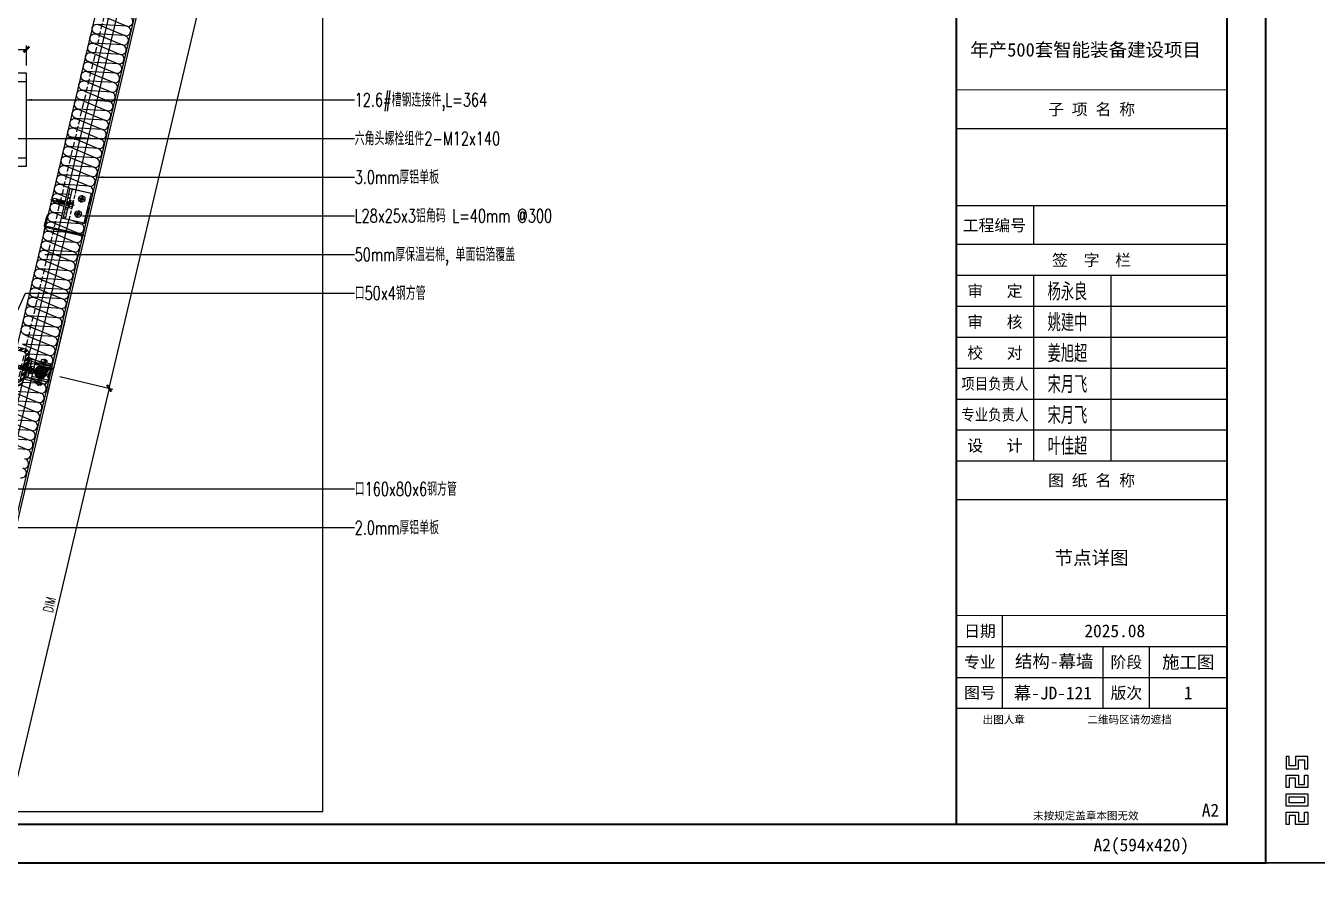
# Model space of a CAD drawing. Extents: x -160106 to 966792, y -663931 to 1550022.
# Drawn here: x -37559 to -35889, y -86862 to -85742 of the extents above; entities that cross this region are included whole.
import ezdxf
from ezdxf.enums import TextEntityAlignment as Align
from ezdxf.xclip import XClip

# ---------------------------------------------------------------- set-up
doc = ezdxf.new("R2010")
doc.units = 0
for name, pattern in [('CENTER', [2, 1.25, -0.25, 0.25, -0.25]), ('ZN-CENTER', [2, 1.25, -0.25, 0.25, -0.25]), ('ZN-DASH', [0.35, 0.25, -0.1])]:
    doc.linetypes.add(name, pattern=pattern)
for name, color, linetype in [('!ZN1-填充-8', 8, 'Continuous'), ('!ZN3-铝板幕墙-3', 3, 'Continuous'), ('!ZN4-焊缝-8', 8, 'Continuous'), ('!ZN4-辅助材料-1', 1, 'Continuous'), ('!ZN4-配件-11', 11, 'Continuous'), ('!ZN5-钢材投影-40', 40, 'Continuous'), ('!ZN5-钢材断面-2', 2, 'Continuous'), ('!ZN5-铝材投影-112', 112, 'Continuous'), ('!ZN6-虚线-8', 8, 'ZN-DASH'), ('!ZN6-轴线-1', 1, 'ZN-CENTER'), ('0-cxFrame', 155, 'Continuous'), ('3符号', 173, 'Continuous'), ('DIM', 173, 'Continuous'), ('Fill', 8, 'Continuous'), ('qianming', 155, 'Continuous'), ('TEXT', 7, 'Continuous')]:
    doc.layers.add(name, color=color, linetype=linetype)
doc.layers.add('0-cxText', color=131, linetype='Continuous', lineweight=25)
doc.layers.add('@ZN-型材编号（非打印层）', color=8, linetype='Continuous', plot=False)
doc.styles.add('BZHZ', font='bzxw', dxfattribs={"width": 0.8, "bigfont": 'bzhz'})
doc.styles.add('cx_biaoti', font='')
doc.styles.add('cx_tuming', font='simhei.ttf')
doc.styles.add('cx_tuqian1', font='')
doc.styles.add('DHTEXT-1', font='ROMANS.shx', dxfattribs={"width": 0.7, "bigfont": 'CHINESE.shx'})
doc.styles.add('黑体', font='simhei.ttf', dxfattribs={"height": 12})
doc.styles.get('cx_biaoti').set_extended_font_data('SimSun')
doc.styles.get('cx_tuqian1').set_extended_font_data('SimSun')
doc.dimstyles.new('ZN5', dxfattribs={"dimscale": 5, "dimtxt": 2.5, "dimasz": 1.5, "dimexe": 1, "dimexo": 2, "dimgap": 0.9, "dimtad": 1, "dimdec": 0, "dimdsep": 46, "dimtxsty": 'DHTEXT-1', "dimblk": 'ARCHTICK', "dimcen": 2.5, "dimclrd": 173, "dimclre": 173, "dimclrt": 7, "dimazin": 2, "dimtfac": 1, "dimtdec": 0, "dimtix": 1, "dimtmove": 2, "dimatfit": 3, "dimfxl": 0, "dimtolj": 1, "dimtzin": 0, "dimarcsym": 0})

# ---------------------------------------------------------------- blocks, each defined once
blk = doc.blocks.new('zjcx_lan_qianzi(Dragon)')
for p, q in [((-7000, 4800), (0, 4800)), ((-5000, 4800), (-5000, 0)), ((-3000, 4800), (-3000, 0)), ((-7000, 4000), (0, 4000)), ((-7000, 3200), (0, 3200)), ((-7000, 2400), (0, 2400)), ((-7000, 1600), (0, 1600)), ((-7000, 800), (0, 800))]:
    blk.add_line(p, q)
at = {"const_width": 30}
blk.add_lwpolyline([(-7000, 5600), (0, 5600)], dxfattribs=at)
blk.add_lwpolyline([(-7000, 5600), (0, 5600), (0, 0), (-7000, 0)], close=True, dxfattribs=at)
at = {"style": 'cx_biaoti'}
for s, p in [('签  字  栏', (-3500, 5200)), ('审   定', (-6000, 4400)), ('审   核', (-6000, 3600)), ('校   对', (-6000, 2800)), ('设   计', (-6000, 400))]:
    blk.add_text(s, height=300, dxfattribs=at).set_placement(p, align=Align.MIDDLE)
at = {"style": 'cx_biaoti', "width": 0.85}
for s, p in [('项目负责人', (-6000, 2000)), ('专业负责人', (-6000, 1200))]:
    blk.add_text(s, height=300, dxfattribs=at).set_placement(p, align=Align.MIDDLE)
blk = doc.blocks.new('T-签字(Dragon)')
at = {"layer": '0-cxFrame'}
blk.add_blockref('zjcx_lan_qianzi(Dragon)', (0, 0), dxfattribs=at)
at = {"layer": 'qianming', "style": 'BZHZ', "width": 0.8}
for s, p in [('杨永良', (-4124, 4400)), ('姚建中', (-4124, 3600)), ('姜旭超', (-4124, 2800)), ('宋月飞', (-4124, 2000)), ('宋月飞', (-4124, 1200)), ('叶佳超', (-4124, 400))]:
    blk.add_text(s, height=450, dxfattribs=at).set_placement(p, align=Align.MIDDLE)
blk = doc.blocks.new('zjcx_lan_tuming(Dragon)')
for p, q in [((-7000, 8400), (0, 8400)), ((-5800, 3000), (-5800, 5400)), ((-7000, 4600), (0, 4600)), ((-3200, 3000), (-3200, 4600)), ((-2000, 3000), (-2000, 4600)), ((-7000, 3800), (0, 3800))]:
    blk.add_line(p, q)
at = {"const_width": 30}
for points in [[(-7000, 9400), (0, 9400)], [(-7000, 5400), (0, 5400)], [(-7000, 3000), (0, 3000)], [(-7000, 0), (0, 0)]]:
    blk.add_lwpolyline(points, dxfattribs=at)
blk.add_lwpolyline([(-7000, 9400), (0, 9400), (0, 0), (-7000, 0)], close=True)
at = {"style": 'cx_biaoti'}
for s, p in [('图 纸 名 称', (-3500, 8900)), ('日期', (-6388, 5000)), ('专业', (-6388, 4200)), ('阶段', (-2600, 4200)), ('图号', (-6388, 3400)), ('版次', (-2600, 3400))]:
    blk.add_text(s, height=300, dxfattribs=at).set_placement(p, align=Align.MIDDLE)
for s, p in [('出图人章', (-6316, 2607)), ('二维码区请勿遮挡', (-3609, 2607)), ('未按规定盖章本图无效', (-5013, 120))]:
    blk.add_text(s, height=200, dxfattribs=at).set_placement(p)
blk = doc.blocks.new('T-图签(Dragon)')
blk.add_blockref('zjcx_lan_tuming(Dragon)', (0, 0))
at = {"color": 3, "style": 'cx_biaoti'}
for s, p in [('2025.08', (-2900, 5000)), ('结构-幕墙 ', (-4356, 4219)), ('施工图', (-1000, 4200))]:
    blk.add_text(s, height=330, dxfattribs=at).set_placement(p, align=Align.MIDDLE)
blk = doc.blocks.new('zjcx_lan_xiangmu(Dragon)')
for p, q in [((-7000, 9000), (0, 9000)), ((-7000, 6000), (0, 6000)), ((-7000, 3000), (0, 3000)), ((-5000, 1000), (-5000, 0))]:
    blk.add_line(p, q)
at = {"const_width": 30}
for points in [[(-7000, 10000), (0, 10000)], [(-7000, 7000), (0, 7000)], [(-7000, 7000), (0, 7000)], [(-7000, 4000), (0, 4000)], [(-7000, 4000), (0, 4000)], [(-7000, 1000), (0, 1000)], [(-7000, 0), (0, 0)]]:
    blk.add_lwpolyline(points, dxfattribs=at)
blk.add_lwpolyline([(-7000, 10000), (0, 10000), (0, 0), (-7000, 0)], close=True)
at = {"style": 'cx_biaoti'}
for s, p in [('建 设 单 位', (-3500, 9500)), ('项 目 名 称', (-3500, 6500)), ('子 项 名 称', (-3500, 3500)), ('工程编号', (-6013, 500))]:
    blk.add_text(s, height=300, dxfattribs=at).set_placement(p, align=Align.MIDDLE)
blk = doc.blocks.new('T-项目(Dragon)')
blk.add_blockref('zjcx_lan_xiangmu(Dragon)', (0, 0))
at = {"color": 3, "style": 'cx_tuming'}
for s, height, p in [('嘉兴世赫建达智能装备有限公司', 330, (-6816, 7901)), ('年产500套智能装备建设项目 ', 350, (-6638, 4859))]:
    blk.add_text(s, height=height, dxfattribs=at).set_placement(p)
blk = doc.blocks.new('zjcx_T2(Dragon)')
at = {"layer": '0-cxFrame', "const_width": 50}
blk.add_lwpolyline([(-7000, 40000), (0, 40000), (0, 0), (-7000, 0)], close=True, dxfattribs=at)
at = {"layer": '0-cxFrame'}
for name, p in [('T-项目(Dragon)', (0, 15000)), ('T-签字(Dragon)', (0, 9400)), ('T-图签(Dragon)', (0, 0))]:
    blk.add_blockref(name, p, dxfattribs=at)
blk = doc.blocks.new('TK22.A2 L(Dragon)')
at = {"layer": '0-cxFrame', "color": 7, "const_width": 0.5}
blk.add_lwpolyline([(0, 0), (-594, 0), (-594, 420), (0, 420)], close=True, dxfattribs=at)
at = {"layer": '0-cxFrame', "const_width": 0.5}
for points in [[(-80, 10), (-574, 10), (-574, 410), (-80, 410)], [(-10, 10), (-80, 10), (-80, 410), (-10, 410)]]:
    blk.add_lwpolyline(points, close=True, dxfattribs=at)
at = {"layer": 'Defpoints', "color": 2}
for points in [[(-586.37, 34.37), (-587.37, 34.37), (-587.37, 30.37), (-583.37, 30.37), (-583.37, 33.37), (-581.37, 33.37), (-581.37, 30.37), (-580.37, 30.37), (-580.37, 34.37), (-584.37, 34.37), (-584.37, 31.37), (-586.37, 31.37), (-586.37, 34.37)], [(-586.37, 24.37), (-587.37, 24.37), (-587.37, 28.37), (-583.37, 28.37), (-583.37, 25.37), (-581.37, 25.37), (-581.37, 28.37), (-580.37, 28.37), (-580.37, 24.37), (-584.37, 24.37), (-584.37, 27.37), (-586.37, 27.37), (-586.37, 24.37)], [(-586.37, 12.37), (-587.37, 12.37), (-587.37, 16.37), (-583.37, 16.37), (-583.37, 13.37), (-581.37, 13.37), (-581.37, 16.37), (-580.37, 16.37), (-580.37, 12.37), (-584.37, 12.37), (-584.37, 15.37), (-586.37, 15.37), (-586.37, 12.37)]]:
    blk.add_lwpolyline(points, dxfattribs=at)
for points in [[(-587.37, 18.37), (-587.37, 22.37), (-580.37, 22.37), (-580.37, 18.37)], [(-586.37, 19.37), (-586.37, 21.37), (-581.37, 21.37), (-581.37, 19.37)]]:
    blk.add_lwpolyline(points, close=True, dxfattribs=at)
at = {"layer": '0-cxFrame', "xscale": 0.01, "yscale": 0.01, "zscale": 0.01}
blk.add_blockref('zjcx_T2(Dragon)', (-10, 10), dxfattribs=at)
at = {"style": '黑体', "flags": 4}
blk.add_attdef('图幅', text='', height=3.3, dxfattribs=at).set_placement((-40, 3), align=Align.RIGHT)
at = {"layer": '0-cxFrame', "style": '黑体'}
blk.add_text('(594x420)', height=3.3, dxfattribs=at).set_placement((-40, 3))
at = {"layer": '0-cxText', "flags": 4}
for tag, height, style, p in [('建设单位', 3.5, 'cx_tuming', (-45, 240)), ('项目名称', 3.5, 'cx_tuming', (-45, 210)), ('子项名称', 3.5, 'cx_tuming', (-45, 180)), ('工程编号', 3.3, 'cx_tuqian1', (-35, 165)), ('图名1', 3.5, 'cx_tuming', (-45, 87)), ('图名2', 3.5, 'cx_tuming', (-45, 79)), ('图名3', 3.5, 'cx_tuming', (-45, 71)), ('出图日期', 3.3, 'cx_tuqian1', (-39, 60)), ('专业', 3.3, 'cx_tuqian1', (-55, 52)), ('图号', 3.3, 'cx_tuqian1', (-55, 44)), ('版次', 3.3, 'cx_tuqian1', (-20, 44))]:
    blk.add_attdef(tag, text='', height=height, dxfattribs=dict(at, style=style)).set_placement(p, align=Align.MIDDLE)
at = {"layer": 'Defpoints', "color": 6, "flags": 4}
for tag, height, style, p in [('tufu', 3.3, '黑体', (-12, 12)), ('dwfname', 4, 'cx_tuqian1', (-80, 3))]:
    blk.add_attdef(tag, text='', height=height, dxfattribs=dict(at, style=style)).set_placement(p, align=Align.RIGHT)
blk = doc.blocks.new('铝板16mm胶缝')
at = {"layer": '!ZN1-填充-8'}
h = blk.add_hatch(dxfattribs=at)
h.set_pattern_fill('HONEY', color=256, scale=0.7, angle=-270, style=0)
h.set_pattern_definition([(90, (10097.3199, 185.0233), (-0.9623705, 1.666875), [1.11125, -2.2225]), (210, (10097.3199, 185.0233), (-0.962370845, -1.6668748), [1.11125, -2.2225]), (150, (10097.3199, 185.0233), (-1.924741345, 2e-07), [-2.2225, 1.11125])])
edge = h.paths.add_edge_path()
edge.add_ellipse((-8.5, 14.6), major_axis=(-8, 0), ratio=0.974793, start_angle=0, end_angle=360)
h = blk.add_hatch(dxfattribs=at)
h.set_pattern_fill('ANSI35', color=256, scale=0.5, angle=-270, style=0)
h.set_pattern_definition([(135, (0, 0), (-1.12253, -1.12253), []), (135, (0, 1.1225), (-1.12253, -1.12253), [1.984375, -0.396875, 0, -0.396875])])
edge = h.paths.add_edge_path()
edge.add_line((-0.5, 1.4), (-0.5, 14.6))
edge.add_line((-16.5, 1.4), (-16.5, 14.6))
edge.add_ellipse((-8.5, 14.6), major_axis=(-8, 0), ratio=0.974793, start_angle=0, end_angle=180)
edge.add_arc((-8.5, -14.4), 17.7, 63.1657, 116.8343)
at = {"layer": '!ZN4-辅助材料-1', "ltscale": 0.5}
blk.add_arc((-8.5, -14.4), 17.7, 63.1657, 116.8343, dxfattribs=at)
blk.add_ellipse((-8.5, 14.6), major_axis=(-8, 0), ratio=0.974793, dxfattribs=at)
at = {"layer": 'Defpoints', "ltscale": 0.5}
for p in [(-16.5, -0.6), (-8.5, -0.6), (-0.5, -0.6)]:
    blk.add_point(p, dxfattribs=at)
blk = doc.blocks.new('*U3378')
at = {"color": 0, "linetype": 'ZN-CENTER', "ltscale": 3}
blk.add_line((24, 0), (-7.3, 0), dxfattribs=at)
at = {"ltscale": 10}
for p, q in [((-5.4, -3.5), (-5.4, 3.5)), ((-1, 4.6), (-4.9, 4.6)), ((-1, 2.3), (-4.9, 2.3)), ((-0.6, -5.1), (-0.6, 5.1)), ((-0.2, 5.5), (0, 4.8)), ((0, -4.8), (0, 4.8)), ((0, 2.1), (14.3, 2.1)), ((1.4, 2.7), (2.2, -2.7)), ((3.2, 2.7), (4, -2.7)), ((5, 2.7), (5.8, -2.7)), ((6.8, 2.7), (7.6, -2.7)), ((8.6, 2.7), (9.4, -2.7)), ((10.4, 2.7), (11.2, -2.7)), ((12.2, 2.7), (13, -2.7)), ((-1, -2.3), (-4.9, -2.3)), ((-1, -4.6), (-4.9, -4.6)), ((-0.2, -5.5), (0, -4.8)), ((14.3, -2.1), (0, -2.1))]:
    blk.add_line(p, q, dxfattribs=at)
for points in [[(1.8, -2.1), (1, 2.1), (1.4, 2.7), (1.8, 2.1), (2.6, -2.1), (2.2, -2.7)], [(3.6, -2.1), (2.8, 2.1), (3.2, 2.7), (3.6, 2.1), (4.4, -2.1), (4, -2.7)], [(5.4, -2.1), (4.6, 2.1), (5, 2.7), (5.4, 2.1), (6.2, -2.1), (5.8, -2.7)], [(7.2, -2.1), (6.4, 2.1), (6.8, 2.7), (7.2, 2.1), (8, -2.1), (7.6, -2.7)], [(9, -2.1), (8.2, 2.1), (8.6, 2.7), (9, 2.1), (9.8, -2.1), (9.4, -2.7)], [(10.8, -2.1), (10, 2.1), (10.4, 2.7), (10.8, 2.1), (11.6, -2.1), (11.2, -2.7)], [(12.6, -2.1), (11.8, 2.1), (12.2, 2.7), (12.6, 2.1), (13.4, -2.1), (13, -2.7)]]:
    blk.add_lwpolyline(points, close=True, dxfattribs=at)
for points in [[(14.3, -2.1, -0.414214), (14.4, -2.2), (14.4, -2.3), (20.2, -2.3), (22, -0.3), (22, 0.3), (20.2, 2.3), (14.4, 2.3), (14.4, 2.2, -0.414214), (14.3, 2.1)], [(16.5, -2.3), (16.4, -1.2), (15.8, -1.5, -0.530462), (15, -1.2), (14.8, 0.1, -0.651316), (15.5, 0.5), (16, 0.2), (16.8, 0.7), (22, -0.3, -0.201226), (20.2, 2.3)]]:
    blk.add_lwpolyline(points, format="xyb", dxfattribs=at)
for centre, radius, start, end in [((-3.9, 3.5), 1.58, 133.1736, 226.8264), ((0.1, 0), 5.58, 155.5673, 204.4327), ((0.1, 3.5), 1.58, 133.1736, 226.8264), ((4.1, 0), 5.58, 155.5673, 204.4327), ((7.5, -2.9), 11.3, 132.4922, 138.6064), ((-3.9, -3.5), 1.58, 133.1736, 226.8264), ((0.1, -3.5), 1.58, 133.1736, 226.8264), ((7.5, 2.9), 11.3, 221.3936, 227.5078)]:
    blk.add_arc(centre, radius, start, end, dxfattribs=at)
at = {"layer": 'Defpoints', "color": 0, "ltscale": 10, "style": 'DHTEXT-1', "width": 0.7}
blk.add_text('5.5', height=1, rotation=90, dxfattribs=at).set_placement((-2.5, -0.9), align=Align.CENTER)
blk = doc.blocks.new('铝板连接件1(新规)')
at = {"layer": '!ZN1-填充-8'}
h = blk.add_hatch(dxfattribs=at)
h.set_pattern_fill('NET3', color=256, scale=0.4, angle=180, style=0)
h.set_pattern_definition([(180, (18968.597, 39999.0891), (-1e-15, -1.27), []), (240, (18968.597, 39999.0891), (1.099852263, -0.635), []), (300, (18968.597, 39999.0891), (1.099852263, 0.635), [])])
h.paths.add_polyline_path([(-13.5, 2), (-13.5, 0), (13.5, 0), (13.5, 2)])
at = {"layer": '!ZN4-辅助材料-1', "ltscale": 5}
blk.add_lwpolyline([(-13.5, 2), (-13.5, 0), (13.5, 0), (13.5, 2)], close=True, dxfattribs=at)
at = {"layer": '!ZN5-铝材投影-112'}
for points in [[(11.5, 2), (-13.5, 2), (-13.5, 30), (-10.5, 30), (-10.5, 5), (11.5, 5)], [(-11.5, 2), (13.5, 2), (13.5, 30), (10.5, 30), (10.5, 5), (-11.5, 5)]]:
    blk.add_lwpolyline(points, close=True, dxfattribs=at)
at = {"layer": '!ZN4-配件-11', "color": 1, "rotation": 270}
blk.add_blockref('*U3378', (0, 5), dxfattribs=at)
blk = doc.blocks.new('*U3563')
at = {"color": 0, "linetype": 'CENTER', "ltscale": 3}
blk.add_line((10, 0), (-2.5, 0), dxfattribs=at)
at = {"linetype": 'ByBlock', "lineweight": -2, "ltscale": 10}
for p, q in [((-1.2, -3), (-1.2, 3)), ((0, 4.2), (0, -4.2)), ((5.5, 2), (0, 2)), ((5.5, 2.5), (5.5, -2.5)), ((5.5, -2), (0, -2))]:
    blk.add_line(p, q, dxfattribs=at)
for centre, radius, start, end in [((4.4, 0), 5.96, 160.395, 199.605), ((0, 3), 1.2, 90, 180), ((7, 2.5), 1.5, 348.448, 180), ((16.2, 0), 8, 164.3308, 195.6692), ((6.2, 0), 2.67, 323.2266, 36.7843), ((0, -3), 1.2, 180, 270), ((7, -2.5), 1.5, 180, 11.552)]:
    blk.add_arc(centre, radius, start, end, dxfattribs=at)
at = {"layer": 'Defpoints', "color": 0, "ltscale": 10, "style": 'DHTEXT-1', "width": 0.7}
blk.add_text('D4', height=1, rotation=90, dxfattribs=at).set_placement((7.4, -1.8), align=Align.CENTER)
blk = doc.blocks.new('*U2369')
at = {"layer": '!ZN3-铝板幕墙-3'}
for p, q in [((-13.5, -5), (-71.4, -5)), ((13.5, -5), (23.6, -5))]:
    blk.add_line(p, q, dxfattribs=at)
for points in [[(-71.4, -30), (-10, -30, 0.414214), (-8, -28), (-8, -5), (-10.5, -5), (-10.5, -27, -0.414214), (-11, -27.5), (-71.4, -27.5)], [(23.6, -30), (10, -30, -0.414214), (8, -28), (8, -5), (10.5, -5), (10.5, -27, 0.414214), (11, -27.5), (23.6, -27.5)]]:
    blk.add_lwpolyline(points, format="xyb", dxfattribs=at)
at = {"layer": '!ZN4-辅助材料-1'}
blk.add_blockref('铝板16mm胶缝', (8.5, -29.4), dxfattribs=at)
at = {"layer": '!ZN4-配件-11', "rotation": 180}
blk.add_blockref('铝板连接件1(新规)', (0, 5), dxfattribs=at)
at = {"layer": '!ZN4-配件-11', "color": 1, "xscale": -1}
blk.add_blockref('*U3563', (-8, -16), dxfattribs=at)
at = {"layer": '!ZN4-配件-11', "color": 1}
blk.add_blockref('*U3563', (8, -16), dxfattribs=at)
blk = doc.blocks.new('方管钢50x4')
at = {"layer": 'Fill'}
h = blk.add_hatch(dxfattribs=at)
h.set_pattern_fill('ANSI32', color=8, scale=0.5, style=0)
h.set_pattern_definition([(45, (-2819.7443, -883.732), (-3.367596, 3.367596), []), (45, (-2817.499, -883.732), (-3.367596, 3.367596), [])])
edge = h.paths.add_edge_path(flags=16)
edge.add_line((-17, 21), (17, 21))
edge.add_arc((17, 17), 4, 0, 90, ccw=False)
edge.add_line((21, 17), (21, -17))
edge.add_arc((17, -17), 4, 270, 360, ccw=False)
edge.add_line((17, -21), (-17, -21))
edge.add_arc((-17, -17), 4, 180, 270, ccw=False)
edge.add_line((-21, -17), (-21, 17))
edge.add_arc((-17, 17), 4, 90, 180, ccw=False)
edge = h.paths.add_edge_path()
edge.add_line((-17, 25), (17, 25))
edge.add_arc((17, 17), 8, 0, 90, ccw=False)
edge.add_line((25, 17), (25, -17))
edge.add_arc((17, -17), 8, 270, 360, ccw=False)
edge.add_line((17, -25), (-17, -25))
edge.add_arc((-17, -17), 8, 180, 270, ccw=False)
edge.add_line((-25, -17), (-25, 17))
edge.add_arc((-17, 17), 8, 90, 180, ccw=False)
for points in [[(-17, 25), (17, 25, -0.414214), (25, 17), (25, -17, -0.414214), (17, -25), (-17, -25, -0.414214), (-25, -17), (-25, 17, -0.414214)], [(-17, 21), (17, 21, -0.414214), (21, 17), (21, -17, -0.414214), (17, -21), (-17, -21, -0.414214), (-21, -17), (-21, 17, -0.414214)]]:
    blk.add_lwpolyline(points, format="xyb", close=True)
at = {"layer": '@ZN-型材编号（非打印层）', "style": 'DHTEXT-1', "width": 0.7}
blk.add_text('50x4', height=2, dxfattribs=at).set_placement((-0.5, -23), align=Align.MIDDLE_CENTER)
blk = doc.blocks.new('*U2371')
at = {"layer": '!ZN5-钢材断面-2'}
blk.add_blockref('方管钢50x4', (0, 0), dxfattribs=at)
blk = doc.blocks.new('*U2279')
at = {"linetype": 'ByBlock', "ltscale": 15}
for points in [[(-0.5, 50.6), (-9, 50.6), (-9, 50), (-0.6, 50)], [(0.6, 50), (9, 50), (9, 50.6), (1.2, 50.6)]]:
    blk.add_lwpolyline(points, dxfattribs=at)
blk.add_lwpolyline([(0.6, 0.6), (0.6, 50, -0.414214), (1.2, 50.6), (10.9, 50.6), (14.3, 51.2), (10.9, 51.8), (1.2, 51.8, 0.414214), (-0.6, 50), (-0.6, 0.6)], format="xyb", dxfattribs=at)
at = {"color": 0, "linetype": 'ZN-CENTER', "ltscale": 6}
blk.add_lwpolyline([(16.1, 51.2), (1.2, 51.2, 0.414214), (0, 50), (0, -1.8)], format="xyb", dxfattribs=at)
at = {"linetype": 'ByBlock', "ltscale": 15}
blk.add_lwpolyline([(-9, 0.6), (-9, 0), (9, 0), (9, 0.6)], close=True, dxfattribs=at)
blk = doc.blocks.new('*U1991')
at = {"color": 0, "linetype": 'ZN-CENTER', "ltscale": 3}
blk.add_line((24, 0), (-7.3, 0), dxfattribs=at)
at = {"ltscale": 10}
for p, q in [((-5.4, -3.5), (-5.4, 3.5)), ((-1, 4.6), (-4.9, 4.6)), ((-1, 2.3), (-4.9, 2.3)), ((-0.6, -5.1), (-0.6, 5.1)), ((-0.2, 5.5), (0, 4.8)), ((0, -4.8), (0, 4.8)), ((0, 2.1), (14.3, 2.1)), ((1.4, 2.7), (2.2, -2.7)), ((3.2, 2.7), (4, -2.7)), ((5, 2.7), (5.8, -2.7)), ((6.8, 2.7), (7.6, -2.7)), ((8.6, 2.7), (9.4, -2.7)), ((10.4, 2.7), (11.2, -2.7)), ((12.2, 2.7), (13, -2.7)), ((-1, -2.3), (-4.9, -2.3)), ((-1, -4.6), (-4.9, -4.6)), ((-0.2, -5.5), (0, -4.8)), ((14.3, -2.1), (0, -2.1))]:
    blk.add_line(p, q, dxfattribs=at)
for points in [[(1.8, -2.1), (1, 2.1), (1.4, 2.7), (1.8, 2.1), (2.6, -2.1), (2.2, -2.7)], [(3.6, -2.1), (2.8, 2.1), (3.2, 2.7), (3.6, 2.1), (4.4, -2.1), (4, -2.7)], [(5.4, -2.1), (4.6, 2.1), (5, 2.7), (5.4, 2.1), (6.2, -2.1), (5.8, -2.7)], [(7.2, -2.1), (6.4, 2.1), (6.8, 2.7), (7.2, 2.1), (8, -2.1), (7.6, -2.7)], [(9, -2.1), (8.2, 2.1), (8.6, 2.7), (9, 2.1), (9.8, -2.1), (9.4, -2.7)], [(10.8, -2.1), (10, 2.1), (10.4, 2.7), (10.8, 2.1), (11.6, -2.1), (11.2, -2.7)], [(12.6, -2.1), (11.8, 2.1), (12.2, 2.7), (12.6, 2.1), (13.4, -2.1), (13, -2.7)]]:
    blk.add_lwpolyline(points, close=True, dxfattribs=at)
for points in [[(14.3, -2.1, -0.414214), (14.4, -2.2), (14.4, -2.3), (20.2, -2.3), (22, -0.3), (22, 0.3), (20.2, 2.3), (14.4, 2.3), (14.4, 2.2, -0.414214), (14.3, 2.1)], [(16.5, -2.3), (16.4, -1.2), (15.8, -1.5, -0.530462), (15, -1.2), (14.8, 0.1, -0.651316), (15.5, 0.5), (16, 0.2), (16.8, 0.7), (22, -0.3, -0.201226), (20.2, 2.3)]]:
    blk.add_lwpolyline(points, format="xyb", dxfattribs=at)
for centre, radius, start, end in [((-3.9, 3.5), 1.58, 133.1736, 226.8264), ((0.1, 0), 5.58, 155.5673, 204.4327), ((0.1, 3.5), 1.58, 133.1736, 226.8264), ((4.1, 0), 5.58, 155.5673, 204.4327), ((7.5, -2.9), 11.3, 132.4922, 138.6064), ((-3.9, -3.5), 1.58, 133.1736, 226.8264), ((0.1, -3.5), 1.58, 133.1736, 226.8264), ((7.5, 2.9), 11.3, 221.3936, 227.5078)]:
    blk.add_arc(centre, radius, start, end, dxfattribs=at)
at = {"layer": 'Defpoints', "color": 0, "ltscale": 10, "style": 'DHTEXT-1', "width": 0.7}
blk.add_text('5.5', height=1, rotation=90, dxfattribs=at).set_placement((-2.5, -0.9), align=Align.CENTER)
blk = doc.blocks.new('*U2070')
at = {"color": 0, "linetype": 'CENTER', "ltscale": 3}
for p, q in [((4.9, 0), (-4.9, 0)), ((0, 4.9), (0, -4.9))]:
    blk.add_line(p, q, dxfattribs=at)
at = {"linetype": 'ByBlock', "ltscale": 10}
for radius in [4.2, 2, 1.23]:
    blk.add_circle((0, 0), radius, dxfattribs=at)
blk = doc.blocks.new('*U2372')
at = {"ltscale": 0.125}
blk.add_wipeout([(-20, -30), (20, -30), (20, -5), (-20, -5)], dxfattribs=at).dxf.layer = '!ZN6-虚线-8'
at = {"layer": '!ZN1-填充-8'}
h = blk.add_hatch(dxfattribs=at)
h.set_pattern_fill('NET3', color=256, scale=0.75, angle=180, style=0)
h.set_pattern_definition([(180, (-1731.706, 294.7402), (-3e-16, -2.38125), []), (240, (-1731.706, 294.7402), (2.062223, -1.190625), []), (300, (-1731.706, 294.7402), (2.062223, 1.190625), [])])
h.paths.add_polyline_path([(20, 0), (-20, 0), (-20, -2), (20, -2)])
at = {"layer": '!ZN5-铝材投影-112'}
blk.add_lwpolyline([(20, -2), (-20, -2), (-20, -30), (20, -30)], close=True, dxfattribs=at)
at = {"layer": '!ZN6-虚线-8', "color": 8, "linetype": 'ZN-DASH', "ltscale": 20}
blk.add_line((-20, -10), (20, -10), dxfattribs=at)
at = {"layer": '!ZN6-虚线-8', "linetype": 'ZN-DASH', "ltscale": 10}
for p, q in [((-7.5, -5), (-7.5, -2)), ((7.5, -5), (7.5, -2))]:
    blk.add_line(p, q, dxfattribs=at)
at = {"layer": '!ZN4-配件-11', "color": 1, "xscale": -1, "rotation": 270}
for name, p in [('*U1991', (0, -5)), ('*U2070', (-10, -20)), ('*U2070', (10, -20))]:
    blk.add_blockref(name, p, dxfattribs=at)
at = {"ltscale": 0.25}
blk.add_wipeout([(20, 0), (20, -2), (-20, -2), (-20, 0)], dxfattribs=at).dxf.layer = '!ZN4-辅助材料-1'
at = {"layer": '!ZN4-辅助材料-1'}
blk.add_lwpolyline([(20, 0), (-20, 0), (-20, -2), (20, -2)], close=True, dxfattribs=at)
at = {"layer": '!ZN5-铝材投影-112', "ltscale": 0.25}
blk.add_line((-20, -5), (20, -5), dxfattribs=at)
blk = doc.blocks.new('20250917095455', base_point=(57190.2, -100003.2))
at = {"linetype": 'ZN-DASH', "ltscale": 20}
blk.add_wipeout([(56900.8, -100123.2), (57265.2, -100123.2), (57265.2, -100003.2), (56900.8, -100003.2)], dxfattribs=at).dxf.layer = '!ZN6-虚线-8'
at = {"layer": '!ZN4-焊缝-8', "ltscale": 0.1}
h = blk.add_hatch(color=256, dxfattribs=at)
edge = h.paths.add_edge_path()
edge.add_line((56906.8, -100003.2), (56900.8, -100003.2))
edge.add_line((56900.8, -100003.2), (56900.8, -99997.2))
edge.add_arc((56900.8, -100003.2), 6, 0, 90, ccw=False)
h = blk.add_hatch(color=256, dxfattribs=at)
edge = h.paths.add_edge_path()
edge.add_line((56906.8, -100123.2), (56900.8, -100123.2))
edge.add_line((56900.8, -100123.2), (56900.8, -100129.2))
edge.add_arc((56900.8, -100123.2), 6, 270, 360)
for points in [[(56906.8, -100003.2), (56900.8, -100003.2), (56900.8, -99997.2, -0.414214)], [(56906.8, -100123.2), (56900.8, -100123.2), (56900.8, -100129.2, 0.414214)]]:
    blk.add_lwpolyline(points, format="xyb", close=True, dxfattribs=at)
at = {"layer": '!ZN4-焊缝-8', "color": 8, "ltscale": 20}
blk.add_lwpolyline([(56900.8, -100120.2, 1), (56900.8, -100108.2, -0.267949), (56906, -100111.2, 0.57735), (56900.8, -100102.2, -0.267949), (56906, -100105.2, 0.57735), (56900.8, -100096.2, -0.267949), (56906, -100099.2, 0.57735), (56900.8, -100090.2, -0.267949), (56906, -100093.2, 0.57735), (56900.8, -100084.2, -0.267949), (56906, -100087.2, 0.57735), (56900.8, -100078.2, -0.267949), (56906, -100081.2, 0.57735), (56900.8, -100072.2, -0.267949), (56906, -100075.2, 0.57735), (56900.8, -100066.2, -0.267949), (56906, -100069.2, 0.57735), (56900.8, -100060.2, -0.267949), (56906, -100063.2, 0.57735), (56900.8, -100054.2, -0.267949), (56906, -100057.2, 0.57735), (56900.8, -100048.2, -0.267949), (56906, -100051.2, 0.57735), (56900.8, -100042.2, -0.267949), (56906, -100045.2, 0.57735), (56900.8, -100036.2, -0.267949), (56906, -100039.2, 0.57735), (56900.8, -100030.2, -0.267949), (56906, -100033.2, 0.57735), (56900.8, -100024.2, -0.267949), (56906, -100027.2, 0.57735), (56900.8, -100018.2, -0.267949), (56906, -100021.2, 0.57735), (56900.8, -100012.2, -0.267949), (56906, -100015.2, 0.57735), (56900.8, -100006.2)], format="xyb", dxfattribs=at)
at = {"layer": '!ZN4-焊缝-8', "ltscale": 0.1}
for points in [[(57207.7, -100020.7, -0.57735), (57213.7, -100017.2, 0.267949), (57211.7, -100020.7, -0.57735), (57217.7, -100017.2, 0.267949), (57215.7, -100020.7, -0.57735), (57221.7, -100017.2, 0.267949), (57219.7, -100020.7, -0.57735), (57225.7, -100017.2, 0.267949), (57223.7, -100020.7, -0.57735), (57229.7, -100017.2, 0.267949), (57227.7, -100020.7, -0.57735), (57233.7, -100017.2, 0.267949), (57231.7, -100020.7, -1), (57239.7, -100020.7, -1)], [(57207.7, -100105.7, 0.57735), (57213.7, -100109.1, -0.267949), (57211.7, -100105.7, 0.57735), (57217.7, -100109.1, -0.267949), (57215.7, -100105.7, 0.57735), (57221.7, -100109.1, -0.267949), (57219.7, -100105.7, 0.57735), (57225.7, -100109.1, -0.267949), (57223.7, -100105.7, 0.57735), (57229.7, -100109.1, -0.267949), (57227.7, -100105.7, 0.57735), (57233.7, -100109.1, -0.267949), (57231.7, -100105.7, 1), (57239.7, -100105.7, 1)]]:
    blk.add_lwpolyline(points, format="xyb", dxfattribs=at)
at = {"layer": '!ZN4-配件-11', "linetype": 'ByBlock', "ltscale": 10}
for points in [[(57234.2, -100033), (57225.2, -100027.8), (57216.2, -100033), (57216.2, -100043.4), (57225.2, -100048.5), (57234.2, -100043.4)], [(57234.2, -100083), (57225.2, -100077.8), (57216.2, -100083), (57216.2, -100093.4), (57225.2, -100098.5), (57234.2, -100093.4)]]:
    blk.add_lwpolyline(points, close=True, dxfattribs=at)
for centre, radius in [((57225.2, -100038.2), 12), ((57225.2, -100038.2), 9), ((57225.2, -100038.2), 6), ((57225.2, -100088.2), 12), ((57225.2, -100088.2), 9), ((57225.2, -100088.2), 6)]:
    blk.add_circle(centre, radius, dxfattribs=at)
for centre in [(57225.2, -100038.2), (57225.2, -100088.2)]:
    blk.add_arc(centre, 5.19, 180, 90, dxfattribs=at)
at = {"layer": '!ZN5-钢材投影-40', "ltscale": 800}
for p, q in [((56900.8, -100013.7), (57265.2, -100013.7)), ((56900.8, -100112.6), (57265.2, -100112.6))]:
    blk.add_line(p, q, dxfattribs=at)
at = {"layer": '!ZN5-钢材投影-40'}
for points in [[(56900.8, -100123.2), (57265.2, -100123.2), (57265.2, -100003.2), (56900.8, -100003.2)], [(57207.7, -100105.7), (57245.2, -100105.7), (57245.2, -100020.7), (57205.2, -100020.7), (57205.2, -100105.7)]]:
    blk.add_lwpolyline(points, close=True, dxfattribs=at)
for points in [[(57205.2, -100044.7), (57205.2, -100044.7, -1), (57205.2, -100031.7), (57205.2, -100031.7)], [(57245.2, -100031.7), (57245.2, -100031.7, -1), (57245.2, -100044.7), (57245.2, -100044.7)], [(57205.2, -100081.7), (57205.2, -100081.7, 1), (57205.2, -100094.7), (57205.2, -100094.7)], [(57245.2, -100094.7), (57245.2, -100094.7, 1), (57245.2, -100081.7), (57245.2, -100081.7)]]:
    blk.add_lwpolyline(points, format="xyb", dxfattribs=at)
at = {"layer": '!ZN6-虚线-8', "linetype": 'ZN-DASH', "ltscale": 20}
for p, q in [((57190.2, -100003.2), (57161.9, -100123.2)), ((57205.2, -100031.7), (57245.2, -100031.7)), ((57205.2, -100044.7), (57245.2, -100044.7)), ((57245.2, -100081.7), (57205.2, -100081.7)), ((57205.2, -100094.7), (57245.2, -100094.7))]:
    blk.add_line(p, q, dxfattribs=at)
at = {"layer": '!ZN6-轴线-1', "color": 1, "linetype": 'ZN-CENTER', "ltscale": 10}
for p, q in [((57225.2, -100023.9), (57225.2, -100052.4)), ((57210.9, -100038.2), (57239.5, -100038.2)), ((57225.2, -100073.9), (57225.2, -100102.4)), ((57210.9, -100088.2), (57239.5, -100088.2))]:
    blk.add_line(p, q, dxfattribs=at)
blk = doc.blocks.new('20250911162422')
at = {"layer": '!ZN3-铝板幕墙-3'}
for p, q in [((-2158, 6025), (771.7, 18439)), ((-2133.2, 6021.2), (797.4, 18439)), ((-2135.7, 6021.5), (794.2, 18436.5))]:
    blk.add_line(p, q, dxfattribs=at)
at = {"layer": '!ZN5-钢材投影-40'}
blk.add_line((-2083.4, 6384.4), (766.8, 18461.7), dxfattribs=at)
at = {"layer": '!ZN6-虚线-8', "ltscale": 30}
blk.add_line((-2089.3, 6385.8), (760.6, 18461.4), dxfattribs=at)
at = {"layer": 'Fill'}
for points in [[(-0.5, 15259.6), (34, 15245.1, 1), (36.9, 15257.3), (-0.5, 15259.6, -1)], [(2.3, 15271.8), (36.9, 15257.3, 1), (39.8, 15269.4), (2.3, 15271.8, -1), (5.2, 15283.9), (39.8, 15269.4, 1), (42.7, 15281.6), (5.2, 15283.9, -1), (8.1, 15296.1), (42.7, 15281.6, 1), (45.5, 15293.8), (8.1, 15296.1, -1), (10.9, 15308.3), (45.5, 15293.8, 1), (48.4, 15305.9), (10.9, 15308.3, -1), (13.8, 15320.4), (48.4, 15305.9, 1), (51.3, 15318.1), (13.8, 15320.4, -1), (16.7, 15332.6), (51.3, 15318.1, 1), (54.1, 15330.3), (16.7, 15332.6, -1), (19.6, 15344.8), (54.1, 15330.3, 1), (57, 15342.4), (19.6, 15344.8, -1), (22.4, 15356.9), (57, 15342.4, 1), (59.9, 15354.6), (22.4, 15356.9, -1), (25.3, 15369.1), (59.9, 15354.6, 1), (62.8, 15366.8), (25.3, 15369.1, -1), (28.2, 15381.3), (62.8, 15366.8, 1), (65.6, 15378.9), (28.2, 15381.3, -1), (31, 15393.4), (65.6, 15378.9, 1), (68.5, 15391.1), (31, 15393.4, -1), (33.9, 15405.6), (68.5, 15391.1, 1), (71.4, 15403.3), (33.9, 15405.6, -1), (36.8, 15417.8), (71.4, 15403.3, 1), (74.2, 15415.4), (36.8, 15417.8, -1), (39.7, 15429.9), (74.2, 15415.4, 1), (77.1, 15427.6), (39.7, 15429.9, -1), (42.5, 15442.1), (77.1, 15427.6, 1), (80, 15439.8), (42.5, 15442.1, -1), (45.4, 15454.3), (80, 15439.8, 1), (82.9, 15451.9), (45.4, 15454.3, -1), (48.3, 15466.4), (82.9, 15451.9, 1), (85.7, 15464.1), (48.3, 15466.4, -1), (51.1, 15478.6), (85.7, 15464.1, 1), (88.6, 15476.3), (51.1, 15478.6, -1), (54, 15490.7), (88.6, 15476.3, 1), (91.5, 15488.4), (54, 15490.7, -1), (56.9, 15502.9), (91.5, 15488.4, 1), (94.3, 15500.6), (56.9, 15502.9, -1), (59.8, 15515.1), (94.3, 15500.6, 1), (97.2, 15512.7), (59.8, 15515.1, -1), (62.6, 15527.2), (97.2, 15512.7, 1), (100.1, 15524.9), (62.6, 15527.2, -1), (65.5, 15539.4), (100.1, 15524.9, 1), (102.9, 15537.1), (65.5, 15539.4, -1), (68.4, 15551.6), (102.9, 15537.1, 1), (105.8, 15549.2), (68.4, 15551.6, -1), (71.2, 15563.7), (105.8, 15549.2, 1), (108.7, 15561.4), (71.2, 15563.7, -1), (74.1, 15575.9), (108.7, 15561.4, 1), (111.6, 15573.6), (74.1, 15575.9, -1), (77, 15588.1), (111.6, 15573.6, 1), (114.4, 15585.7), (77, 15588.1, -1), (79.8, 15600.2), (114.4, 15585.7, 1), (117.3, 15597.9), (79.8, 15600.2, -1), (82.7, 15612.4), (117.3, 15597.9, 1), (120.2, 15610.1), (82.7, 15612.4, -1), (85.6, 15624.6), (120.2, 15610.1, 1), (123, 15622.2), (85.6, 15624.6, -1), (88.5, 15636.7), (123, 15622.2, 1), (125.9, 15634.4), (88.5, 15636.7, -1), (91.3, 15648.9), (125.9, 15634.4, 1), (128.8, 15646.6), (91.3, 15648.9, -1), (94.2, 15661.1), (128.8, 15646.6, 1), (131.7, 15658.7), (94.2, 15661.1, -1), (97.1, 15673.2), (131.7, 15658.7, 1), (134.5, 15670.9), (97.1, 15673.2, -1)], [(99.9, 15685.4), (134.5, 15670.9, 1), (137.4, 15683.1)], [(4.3, 15230.8), (28.3, 15220.8, 1), (31.2, 15232.9), (5.2, 15234.6)], [(7.2, 15243), (31.2, 15232.9, 1), (34, 15245.1), (7.8, 15246.7)], [(1.4, 15218.7), (25.4, 15208.6, 1), (28.3, 15220.8), (2.3, 15222.4)], [(-3.3, 15086.9, 1), (-0.4, 15099.1)], [(-0.4, 15099.1, 1), (2.5, 15111.3)], [(2.5, 15111.3, 1), (5.3, 15123.4), (-32.1, 15125.8, -1)], [(-29.3, 15137.9), (5.3, 15123.4, 1), (8.2, 15135.6), (-29.3, 15137.9, -1)], [(-26.4, 15150.1), (8.2, 15135.6, 1), (11.1, 15147.8), (-26.4, 15150.1, -1)], [(-23.5, 15162.3), (11.1, 15147.8, 1), (13.9, 15159.9), (-23.5, 15162.3, -1)], [(-20.6, 15174.4), (13.9, 15159.9, 1), (16.8, 15172.1), (-20.6, 15174.4, -1)], [(-17.8, 15186.6), (16.8, 15172.1, 1), (19.7, 15184.3), (-17.8, 15186.6, -1)], [(-14.9, 15198.8), (19.7, 15184.3, 1), (22.6, 15196.4), (-14.9, 15198.8, -0.487105)], [(-3, 15207.1), (22.6, 15196.4, 1), (25.4, 15208.6), (-0.7, 15210.2)]]:
    blk.add_lwpolyline(points, format="xyb", dxfattribs=at)
blk.add_lwpolyline([(-7.6, 15256.4), (206.5, 16163.5)], dxfattribs=at)
at = {"layer": '!ZN4-配件-11', "color": 1, "rotation": 76.72116374612558}
blk.add_blockref('*U2279', (77.7, 15400.2), dxfattribs=at)
at = {"layer": '!ZN4-配件-11', "rotation": 346.7211637463087}
blk.add_blockref('*U2371', (-20.7, 15233.8), dxfattribs=at)
at = {"xscale": -1, "rotation": 76.72116374628084}
blk.add_blockref('*U2369', (8.5, 15226.9), dxfattribs=at)
at = {"layer": '!ZN5-钢材投影-40', "ltscale": 800}
blk.add_blockref('20250917095455', (-70.6, 15610), dxfattribs=at)
at = {"xscale": -1, "rotation": 76.72116374612558}
blk.add_blockref('*U2372', (54.2, 15442.3), dxfattribs=at)
blk = doc.blocks.new('_ArchTick')
at = {"color": 0, "linetype": 'ByBlock', "const_width": 0.4}
blk.add_lwpolyline([(-0.5, -0.5), (0.5, 0.5)], dxfattribs=at)
blk = doc.blocks.new('*D2989')
at = {"layer": 'Defpoints', "color": 0, "ltscale": 50, "transparency": 16777216}
for p in [(-37558.6, -85773.1), (-37923, -85803.9), (-37558.6, -85803.9)]:
    blk.add_point(p, dxfattribs=at)
at = {"layer": 'DIM', "color": 173, "linetype": 'ByBlock', "lineweight": -2, "ltscale": 50, "transparency": 16777216}
for p, q in [((-37923, -85793.9), (-37923, -85768.1)), ((-37558.6, -85793.9), (-37558.6, -85768.1)), ((-37923, -85773.1), (-37558.6, -85773.1))]:
    blk.add_line(p, q, dxfattribs=at)
at = {"layer": 'DIM', "color": 173, "lineweight": -2, "ltscale": 50, "transparency": 16777216, "xscale": 7.5, "yscale": 7.5, "zscale": 7.5, "rotation": 180}
blk.add_blockref('_ArchTick', (-37923, -85773.1), dxfattribs=at)
at = {"layer": 'DIM', "color": 173, "lineweight": -2, "ltscale": 50, "transparency": 16777216, "xscale": 7.5, "yscale": 7.5, "zscale": 7.5}
blk.add_blockref('_ArchTick', (-37558.6, -85773.1), dxfattribs=at)
at = {"layer": 'DIM', "color": 7, "ltscale": 50, "transparency": 16777216, "insert": (-37740.8, -85762.3), "char_height": 12.5, "attachment_point": 5, "style": 'DHTEXT-1'}
blk.add_mtext('\\A1;364', dxfattribs=at)
blk = doc.blocks.new('*D2990')
at = {"layer": 'Defpoints', "color": 0, "ltscale": 50, "transparency": 16777216}
for p in [(-37226, -84925.8), (-37152.3, -84943.2), (-37525.3, -86193.9)]:
    blk.add_point(p, dxfattribs=at)
at = {"layer": 'DIM', "color": 173, "linetype": 'ByBlock', "lineweight": -2, "ltscale": 50, "transparency": 16777216}
for p, q in [((-37216.3, -84928.1), (-37147.4, -84944.3)), ((-37451.6, -86211.3), (-37152.3, -84943.2)), ((-37515.5, -86196.2), (-37446.7, -86212.4))]:
    blk.add_line(p, q, dxfattribs=at)
at = {"layer": 'DIM', "color": 173, "lineweight": -2, "ltscale": 50, "transparency": 16777216, "xscale": 7.5, "yscale": 7.5, "zscale": 7.5}
for p, rotation in [((-37152.3, -84943.2), 76.72116374613447), ((-37451.6, -86211.3), 256.7211637461344)]:
    blk.add_blockref('_ArchTick', p, dxfattribs=dict(at, rotation=rotation))
at = {"layer": 'DIM', "color": 7, "ltscale": 50, "transparency": 16777216, "insert": (-37312.4, -85574.8), "char_height": 12.5, "attachment_point": 5, "rotation": 76.7212, "style": 'DHTEXT-1'}
blk.add_mtext('\\A1;DIM', dxfattribs=at)
blk = doc.blocks.new('*D2991')
at = {"layer": 'Defpoints', "color": 0, "ltscale": 50, "transparency": 16777216}
for p in [(-37525.3, -86193.9), (-37658.6, -86758.6), (-37584.9, -86776)]:
    blk.add_point(p, dxfattribs=at)
at = {"layer": 'DIM', "color": 173, "linetype": 'ByBlock', "lineweight": -2, "ltscale": 50, "transparency": 16777216}
for p, q in [((-37515.5, -86196.2), (-37446.7, -86212.4)), ((-37451.6, -86211.3), (-37584.9, -86776)), ((-37648.8, -86760.9), (-37580, -86777.2))]:
    blk.add_line(p, q, dxfattribs=at)
at = {"layer": 'DIM', "color": 173, "lineweight": -2, "ltscale": 50, "transparency": 16777216, "xscale": 7.5, "yscale": 7.5, "zscale": 7.5}
for p, rotation in [((-37451.6, -86211.3), 76.72116374613447), ((-37584.9, -86776), 256.7211637461344)]:
    blk.add_blockref('_ArchTick', p, dxfattribs=dict(at, rotation=rotation))
at = {"layer": 'DIM', "color": 7, "ltscale": 50, "transparency": 16777216, "insert": (-37528.7, -86491.2), "char_height": 12.5, "attachment_point": 5, "rotation": 76.7212, "style": 'DHTEXT-1'}
blk.add_mtext('\\A1;DIM', dxfattribs=at)

msp = doc.modelspace()

# ---------------------------------------------------------------- block references
at = {"ltscale": 100}
ref = msp.add_blockref('20250911162422', (-37563, -101413.89), dxfattribs=at)
XClip(ref).set_block_clipping_path([(-707.5583296459, 14655.2594950696), (387.8619593782, 16488.0939963564)])
at = {"layer": '0-cxFrame', "xscale": 4, "yscale": 4, "zscale": 4}
msp.add_blockref('TK22.A2 L(Dragon)', (-33580.09, -86825.19), dxfattribs=at)

# ---------------------------------------------------------------- texts
at = {"layer": 'TEXT', "ltscale": 50, "style": 'DHTEXT-1', "width": 0.7}
for s, p in [('12.6#槽钢连接件,L=364', (-37134.1, -85838.22)), ('六角头螺栓组件2-M12x140', (-37134.1, -85888.22)), ('3.0mm厚铝单板', (-37134.1, -85938.22)), ('L28x25x3铝角码 L=40mm @300', (-37134.1, -85988.22)), ('50mm厚保温岩棉, 单面铝箔覆盖', (-37134.1, -86038.22)), ('口50x4钢方管', (-37134.1, -86088.22)), ('口160x80x6钢方管', (-37134.1, -86341.53)), ('2.0mm厚铝单板', (-37134.1, -86391.53))]:
    msp.add_text(s, height=17.5, dxfattribs=at).set_placement(p, align=Align.MIDDLE_LEFT)

# ---------------------------------------------------------------- next in the draw order: linework, layer by layer
at = {"layer": '3符号'}
msp.add_lwpolyline([(-38280.16, -86758.64), (-37909.4, -86758.64), (-37907.4, -86750.64), (-37903.4, -86766.64), (-37901.4, -86758.64), (-37530.65, -86758.64)], dxfattribs=at)

# ---------------------------------------------------------------- next in the draw order: block references
at = {"layer": '0-cxFrame'}
ref = msp.add_blockref('TK22.A2 L(Dragon)', (-35956.09, -86825.19), dxfattribs=dict(at, xscale=5, yscale=5, zscale=5))
ref.add_attrib('图名2', '节点详图', dxfattribs={"layer": '0-cxText', "height": 17.5, "style": 'cx_tuming'}).set_placement((-36181.09, -86430.19), align=Align.MIDDLE)
ref.add_attrib('图号', '幕-JD-121', dxfattribs={"layer": '0-cxText', "height": 16.5, "style": 'cx_tuqian1'}).set_placement((-36231.09, -86605.19), align=Align.MIDDLE)
ref.add_attrib('版次', '1', dxfattribs={"layer": '0-cxText', "height": 16.5, "style": 'cx_tuqian1'}).set_placement((-36056.09, -86605.19), align=Align.MIDDLE)
ref.add_attrib('图幅', 'A2', dxfattribs={"layer": '0', "height": 16.5, "style": '黑体'}).set_placement((-36156.09, -86810.19), align=Align.RIGHT)
ref.add_attrib('tufu', 'A2', dxfattribs={"layer": 'Defpoints', "color": 6, "height": 16.5, "style": '黑体'}).set_placement((-36016.09, -86765.19), align=Align.RIGHT)

# ---------------------------------------------------------------- next in the draw order: dimensions: what is measured, and where the dimension line sits
at = {"layer": 'DIM', "ltscale": 50}
for p2, distance, picture, middle in [((-37226.01, -84925.8), -75.72, '*D2990', (-37312.41, -85574.77)), ((-37658.56, -86758.64), 75.72, '*D2991', (-37528.69, -86491.19))]:
    dim = msp.add_aligned_dim(p1=(-37525.28, -86193.89), p2=p2, distance=distance, text='DIM', dimstyle='ZN5', dxfattribs=at)
    dim.commit()
    dim.dimension.update_dxf_attribs({"geometry": picture, "text_midpoint": middle})
dim = msp.add_linear_dim(base=(-37558.6, -85773.08), p1=(-37923, -85803.89), p2=(-37558.6, -85803.89), dimstyle='ZN5', dxfattribs=at)
dim.commit()
dim.dimension.update_dxf_attribs({"geometry": '*D2989', "text_midpoint": (-37740.8, -85762.33)})

# ---------------------------------------------------------------- next in the draw order: leaders
at = {"layer": 'DIM'}
for points in [[(-37558.6, -85838.22), (-37379.95, -85838.22), (-37134.1, -85838.22)], [(-37603.39, -85888.22), (-37379.95, -85888.22), (-37134.1, -85888.22)], [(-37466.53, -85938.22), (-37379.95, -85938.22), (-37134.1, -85938.22)], [(-37486.09, -85988.22), (-37379.95, -85988.22), (-37134.1, -85988.22)], [(-37534.92, -86038.22), (-37379.95, -86038.22), (-37134.1, -86038.22)], [(-37590.64, -86156.89), (-37559.59, -86088.22), (-37134.1, -86088.22)], [(-37693.89, -86341.53), (-37379.95, -86341.53), (-37134.1, -86341.53)], [(-37797.23, -86391.53), (-37379.95, -86391.53), (-37134.1, -86391.53)]]:
    msp.add_leader(points, dimstyle='ZN5', dxfattribs=at)

doc.saveas('drawing.dxf')
